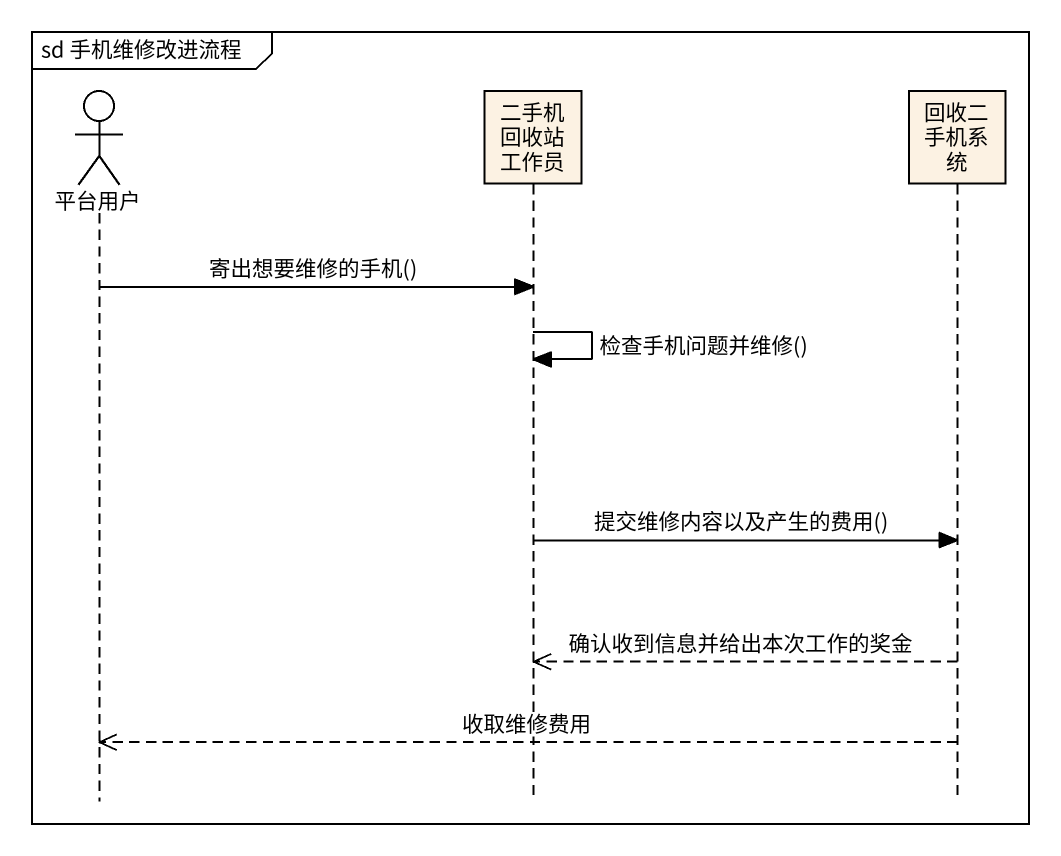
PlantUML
@startuml
mainframe sd 手机维修改进流程
hide footbox
actor 平台用户
participant 二手机回收站工作员
participant 回收二手机系统

平台用户 -> 二手机回收站工作员 : 寄出想要维修的手机()
二手机回收站工作员 -> 二手机回收站工作员 : 检查手机问题并维修()
二手机回收站工作员 -> 回收二手机系统 : 提交维修内容以及产生的费用()
回收二手机系统 -->> 二手机回收站工作员 : 确认收到信息并给出本次工作的奖金
回收二手机系统 -->> 平台用户 : 收取维修费用
@enduml
